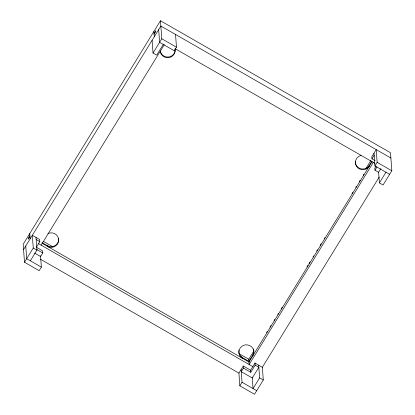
<?xml version="1.0" encoding="UTF-8"?>
<svg xmlns="http://www.w3.org/2000/svg" width="415" height="415" viewBox="0 0 415 415"><rect width="100%" height="100%" fill="white"/><g stroke="black" fill="none" stroke-linecap="round" stroke-linejoin="round"><path stroke-width="0.62" d="M378.599 172.101L379.393 182.911L383.061 185.017L391.822 170.757L390.499 152.736L160.47 20.75L23.178 244.243L24.501 262.264L39.176 270.684L41.365 267.12L40.525 255.671M29.901 235.668L28.179 238.475L28.225 239.144L29.953 236.337M154.058 33.563L155.781 30.757L155.833 31.426L154.105 34.232M23.567 249.545L160.859 26.052L390.889 158.037M24.501 262.264L33.262 248.004L32.329 235.284L39.627 239.471L39.819 241.613L36.453 247.101M163.277 44.441L156.704 55.133L153.036 53.027L161.798 38.771L160.47 20.75M30.362 260.807L36.93 250.11L35.996 237.39M41.142 245.166L164.283 44.716M36.297 247.205L42.62 250.836L42.781 252.953L40.587 256.522L34.533 253.046M175.54 34.471L176.474 47.191L174.284 50.755L159.604 42.335L158.67 29.615M250.613 370.227L255.018 363.063L262.353 367.27L263.286 379.99L254.53 394.25L239.849 385.831L238.916 373.111L243.273 366.02L250.613 370.227L250.79 372.312L243.455 368.1L243.273 366.02M253.856 350.94L248.767 359.219L249.156 364.52L373.313 162.415M365.797 168.713L370.886 160.429M243.455 368.1L241.26 371.664L252.268 377.982L258.841 367.285L255.173 365.179L255.018 363.063M375.134 160.667L371.985 158.867L374.18 155.298M248.922 361.341L253.674 353.611M266.56 332.628L267.239 331.523M269.952 327.103L270.974 325.448M274.025 320.479L274.704 319.374M277.754 314.404L278.434 313.299M281.147 308.879L282.164 307.225M306.929 266.912L307.946 265.258M308.962 263.603L309.984 261.943M313.035 256.973L313.714 255.868M316.764 250.899L317.444 249.794M320.157 245.379L321.179 243.719M324.229 238.75L324.909 237.65M352.045 193.473L352.724 192.368M355.78 187.398L356.454 186.294M359.172 181.874L360.189 180.219M363.239 175.249L363.919 174.144M367.991 167.52L371.799 161.316M248.974 362.01L372.167 161.466M239.849 385.831L242.044 382.262L241.105 369.542M389.633 174.321L374.958 165.901L377.147 162.332L376.213 149.613L371.83 156.746L371.985 158.867M375.84 166.462L374.828 168.106L374.947 170.207L378.615 172.308L380.913 168.568M250.79 372.312L255.173 365.179M374.947 170.207L376.965 166.913M262.197 367.524L379.232 177.013M258.685 365.164L259.619 377.883L253.046 388.58L252.206 377.131M379.393 182.911L385.966 172.215M361.034 155.464L360.402 155.62A7.486 7.252 -4.2 0 0 364.054 169.616L365.319 169.299A7.486 7.252 -4.2 0 0 369.288 166.15L369.241 165.481A7.486 7.252 -4.2 0 1 365.273 168.63L364.007 168.947A7.486 7.252 -4.2 0 1 355.328 161.72M161.798 38.771L176.474 47.191M377.147 162.332L391.822 170.757M175.099 48.685L374.963 163.365M43.243 241.297L52.809 246.78M238.967 353.596L249.088 359.406M41.982 242.599L48.462 246.318M240.244 356.361L249.244 361.522M36.152 239.512L39.819 241.613M42.029 243.268L249.052 362.051M38.393 243.584L253.01 366.73M36.489 249.348L42.781 252.953M33.262 248.004L36.93 250.11M259.619 377.883L263.286 379.99M40.437 259.225L238.973 373.142M41.365 267.12L26.69 258.701L25.756 245.981M242.044 382.262L256.719 390.686M374.024 153.182L374.958 165.901M153.903 31.447L154.292 36.743M152.103 40.307L153.036 53.027M29.745 233.552L30.134 238.848M47.964 233.583A7.486 7.252 -4.2 0 1 48.768 233.256L50.033 232.94A7.486 7.252 -4.2 0 1 53.68 246.935L52.42 247.252A7.486 7.252 -4.2 0 1 47.388 246.344L47.341 245.675A7.486 7.252 -4.2 0 0 52.368 246.583L53.634 246.266A7.486 7.252 -4.2 0 0 58.567 238.241M175.099 49.292A7.486 7.252 -4.2 0 1 170.166 57.322L168.9 57.638A7.486 7.252 -4.2 0 1 160.315 51.673M253.404 348.994A7.486 7.252 -4.2 0 1 252.761 355.095L252.808 355.764A7.486 7.252 -4.2 0 0 245.187 344.917L243.921 345.233A7.486 7.252 -4.2 0 0 242.542 358.321L242.495 357.652A7.486 7.252 -4.2 0 1 238.978 350.078M175.14 49.888A7.486 7.252 -4.2 0 1 170.114 56.653L168.848 56.969A7.486 7.252 -4.2 0 1 160.268 51.004"/></g></svg>
